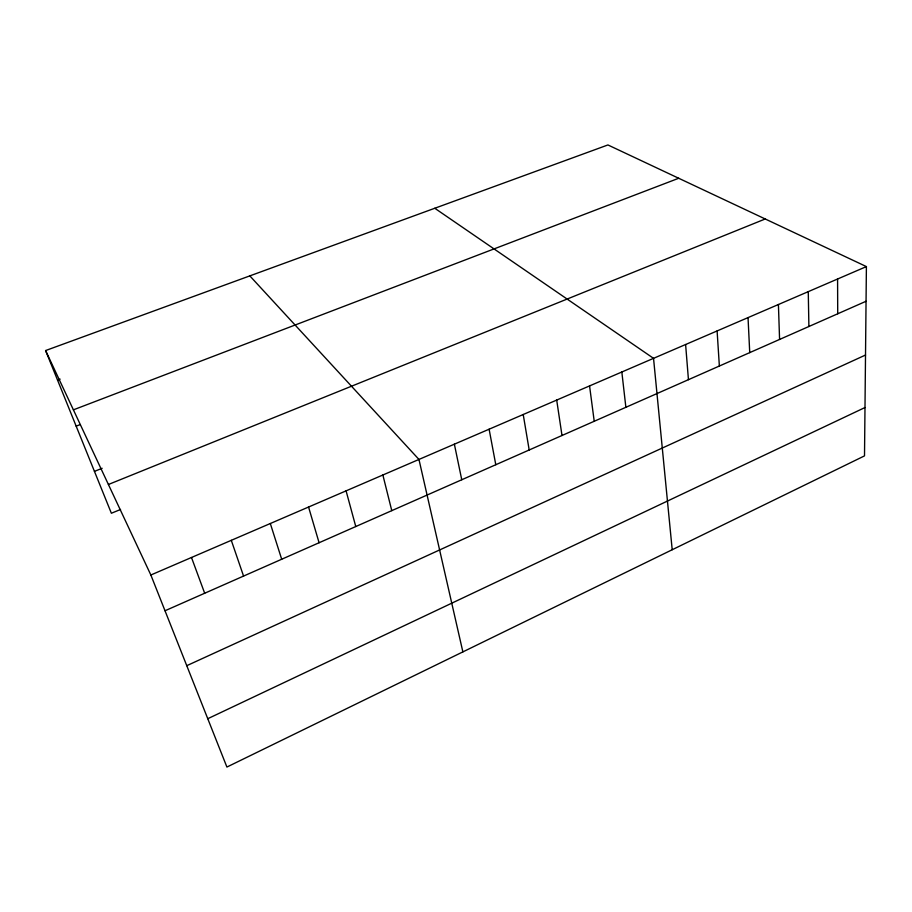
<?xml version="1.0" encoding="UTF-8"?>
<svg xmlns="http://www.w3.org/2000/svg" width="912" height="912" viewBox="0 0 912 912"><rect width="100%" height="100%" fill="white"/><g stroke="black" fill="none" stroke-linecap="round" stroke-linejoin="round"><path stroke-width="1.37" d="M866.4 266.589L864.508 455.886L226.906 767.049L150.856 575.005L45.6 350.55L607.928 144.951L866.4 266.589L150.856 575.005M207.765 718.713L864.998 407.527M186.766 665.68L865.522 355.03M165.015 610.755L866.058 301.268M120.555 509.477L111.378 513.251L45.6 350.55M108.414 484.489L765.236 218.971M94.438 471.367L102.155 468.289M76.163 426.155L80.131 424.616M73.405 409.841L678.722 178.262M57.547 380.099L60.146 379.13M434.773 208.255L653.539 358.336L672.201 549.731M249.82 275.88L418.961 459.443L462.874 651.898M191.486 557.494L204.676 593.245M231.295 540.337L243.561 576.076M270.317 523.522L281.694 559.25M308.564 507.026L319.086 542.743M346.081 490.861L355.771 526.543M382.869 475.004L391.772 510.652M454.37 444.19L461.757 479.758M489.117 429.21L495.786 464.732M523.214 414.504L529.188 449.981M556.696 400.083L561.997 435.503M589.562 385.913L594.225 421.276M621.836 372.005L625.871 407.299M685.607 344.508L688.446 379.677M717.106 330.942L719.363 366.031M748.034 317.604L749.732 352.625M778.415 304.517L779.578 339.446M808.26 291.646L808.898 326.496M837.581 279.004L837.718 313.774"/></g></svg>
